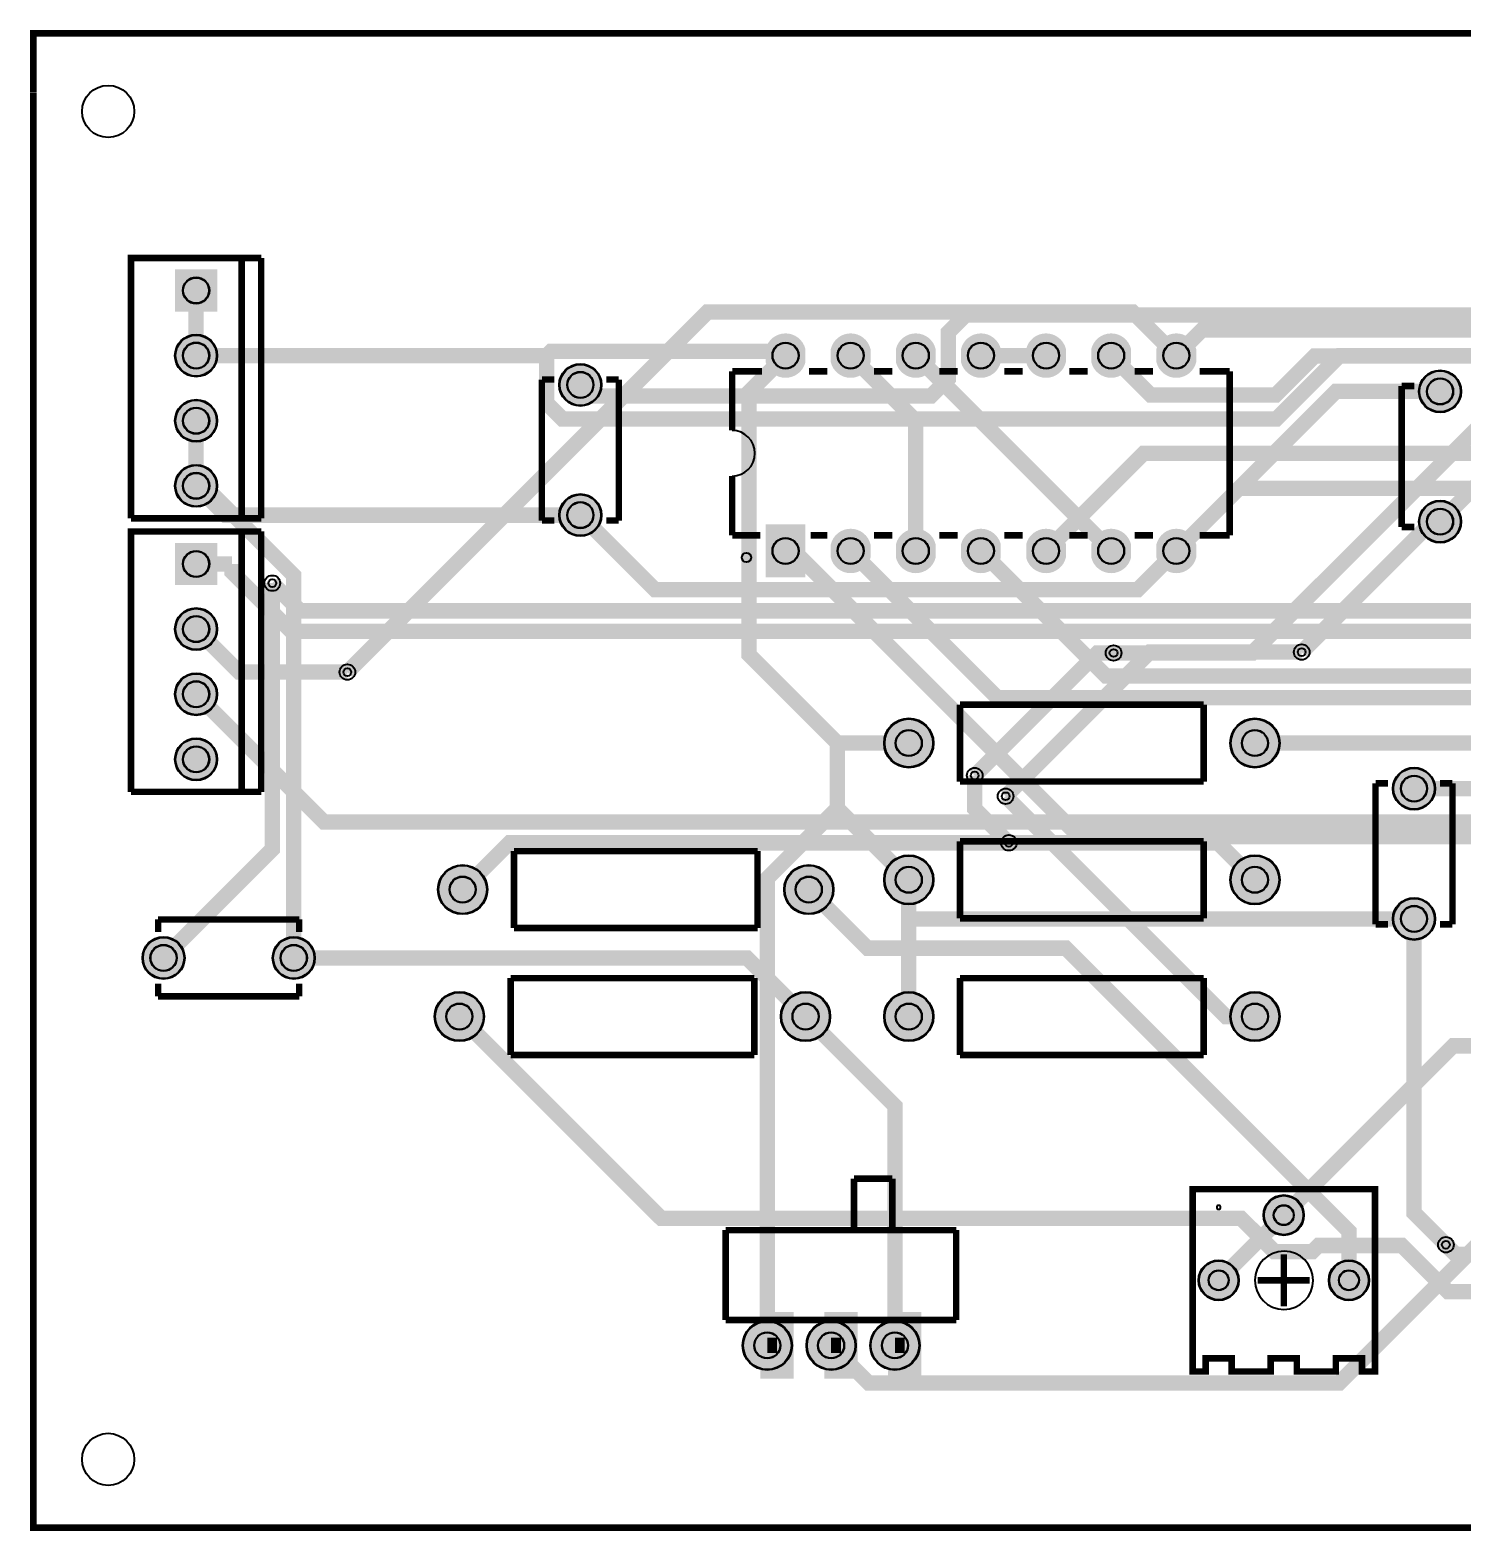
# Model space of a CAD drawing. Header units: millimetres. Extents: x -5.3 to 93.9, y -3.8 to 54.7.
# Drawn here: x -5.3 to 50.5, y -3.8 to 54.7 of the extents above; entities that cross this region are included whole.
import ezdxf

# ---------------------------------------------------------------- set-up
doc = ezdxf.new("R2010")
doc.units = ezdxf.units.MM
for name, color, linetype, true_color in [('BoardOutLine', 7, 'Continuous', 0xff00ff), ('BottomLayer', 7, 'Continuous', 0x0000ff), ('BottomSolderMaskLayer', 7, 'Continuous', 0xaa00ff), ('Document', 7, 'Continuous', 0xffffff), ('Hole', 7, 'Continuous', 0x222222), ('Multi-Layer', 7, 'Continuous', 0xc0c0c0), ('TopLayer', 7, 'Continuous', 0xff0000), ('TopPasteMaskLayer', 7, 'Continuous', 0x808080), ('TopSilkLayer', 7, 'Continuous', 0xffcc00), ('TopSolderMaskLayer', 7, 'Continuous', 0x800080)]:
    doc.layers.add(name, color=color, linetype=linetype, true_color=true_color)

msp = doc.modelspace()

# ---------------------------------------------------------------- hatches: boundary and pattern name
at = {"layer": 'BottomSolderMaskLayer'}
for points in [[(1.968, 45.402), (1.968, 43.752), (0.318, 43.752), (0.318, 45.402)], [(0.318, 42.037, 1), (1.968, 42.037, 1)], [(24.905, 41.779, -0.785398), (23.355, 41.779), (23.355, 42.295, -0.785398), (24.905, 42.295)], [(27.445, 41.779, -0.785398), (25.895, 41.779), (25.895, 42.295, -0.785398), (27.445, 42.295)], [(29.985, 41.779, -0.785398), (28.435, 41.779), (28.435, 42.295, -0.785398), (29.985, 42.295)], [(32.525, 41.779, -0.785398), (30.975, 41.779), (30.975, 42.295, -0.785398), (32.525, 42.295)], [(35.065, 41.779, -0.785398), (33.515, 41.779), (33.515, 42.295, -0.785398), (35.065, 42.295)], [(37.605, 41.779, -0.785398), (36.055, 41.779), (36.055, 42.295, -0.785398), (37.605, 42.295)], [(40.145, 41.779, -0.785398), (38.595, 41.779), (38.595, 42.295, -0.785398), (40.145, 42.295)], [(15.304, 40.894, 1), (16.954, 40.894, 1)], [(48.832, 40.64, 1), (50.482, 40.64, 1)], [(0.318, 39.497, 1), (1.968, 39.497, 1)], [(0.318, 36.957, 1), (1.968, 36.957, 1)], [(15.304, 35.814, 1), (16.954, 35.814, 1)], [(48.832, 35.56, 1), (50.482, 35.56, 1)], [(23.361, 33.383), (23.361, 35.451), (24.899, 35.451), (24.899, 33.383)], [(27.445, 34.159, -0.785398), (25.895, 34.159), (25.895, 34.675, -0.785398), (27.445, 34.675)], [(29.985, 34.159, -0.785398), (28.435, 34.159), (28.435, 34.675, -0.785398), (29.985, 34.675)], [(32.525, 34.159, -0.785398), (30.975, 34.159), (30.975, 34.675, -0.785398), (32.525, 34.675)], [(35.065, 34.159, -0.785398), (33.515, 34.159), (33.515, 34.675, -0.785398), (35.065, 34.675)], [(37.605, 34.159, -0.785398), (36.055, 34.159), (36.055, 34.675, -0.785398), (37.605, 34.675)], [(40.145, 34.159, -0.785398), (38.595, 34.159), (38.595, 34.675, -0.785398), (40.145, 34.675)], [(1.968, 34.734), (1.968, 33.084), (0.318, 33.084), (0.318, 34.734)], [(0.318, 31.369, 1), (1.968, 31.369, 1)], [(0.318, 28.829, 1), (1.968, 28.829, 1)], [(27.972, 26.924, 1), (29.902, 26.924, 1)], [(41.472, 26.924, 1), (43.402, 26.924, 1)], [(0.318, 26.289, 1), (1.968, 26.289, 1)], [(47.816, 25.146, 1), (49.466, 25.146, 1)], [(27.972, 21.59, 1), (29.902, 21.59, 1)], [(41.472, 21.59, 1), (43.402, 21.59, 1)], [(10.573, 21.209, 1), (12.503, 21.209, 1)], [(24.073, 21.209, 1), (26.003, 21.209, 1)], [(47.816, 20.066, 1), (49.466, 20.066, 1)], [(-0.952, 18.542, 1), (0.698, 18.542, 1)], [(4.128, 18.542, 1), (5.778, 18.542, 1)], [(10.446, 16.256, 1), (12.376, 16.256, 1)], [(23.946, 16.256, 1), (25.876, 16.256, 1)], [(27.972, 16.256, 1), (29.902, 16.256, 1)], [(41.472, 16.256, 1), (43.402, 16.256, 1)], [(42.774, 8.509, 1), (44.348, 8.509, 1)], [(40.234, 5.969, 1), (41.808, 5.969, 1)], [(45.314, 5.969, 1), (46.888, 5.969, 1)], [(22.454, 3.429, 1), (24.384, 3.429, 1)], [(24.943, 3.429, 1), (26.873, 3.429, 1)], [(27.432, 3.429, 1), (29.362, 3.429, 1)]]:
    msp.add_hatch(color=256, dxfattribs=at).paths.add_polyline_path(points)
at = {"layer": 'Multi-Layer'}
for points in [[(1.943, 45.377), (1.943, 43.777), (0.343, 43.777), (0.343, 45.377)], [(0.343, 42.037, 1), (1.943, 42.037, 1)], [(24.88, 41.787, -0.785398), (23.38, 41.787), (23.38, 42.287, -0.785398), (24.88, 42.287)], [(27.42, 41.787, -0.785398), (25.92, 41.787), (25.92, 42.287, -0.785398), (27.42, 42.287)], [(29.96, 41.787, -0.785398), (28.46, 41.787), (28.46, 42.287, -0.785398), (29.96, 42.287)], [(32.5, 41.787, -0.785398), (31, 41.787), (31, 42.287, -0.785398), (32.5, 42.287)], [(35.04, 41.787, -0.785398), (33.54, 41.787), (33.54, 42.287, -0.785398), (35.04, 42.287)], [(37.58, 41.787, -0.785398), (36.08, 41.787), (36.08, 42.287, -0.785398), (37.58, 42.287)], [(40.12, 41.787, -0.785398), (38.62, 41.787), (38.62, 42.287, -0.785398), (40.12, 42.287)], [(15.329, 40.894, 1), (16.929, 40.894, 1)], [(48.857, 40.64, 1), (50.457, 40.64, 1)], [(0.343, 39.497, 1), (1.943, 39.497, 1)], [(0.343, 36.957, 1), (1.943, 36.957, 1)], [(15.329, 35.814, 1), (16.929, 35.814, 1)], [(48.857, 35.56, 1), (50.457, 35.56, 1)], [(23.38, 33.417), (23.38, 35.417), (24.88, 35.417), (24.88, 33.417)], [(27.42, 34.167, -0.785398), (25.92, 34.167), (25.92, 34.667, -0.785398), (27.42, 34.667)], [(29.96, 34.167, -0.785398), (28.46, 34.167), (28.46, 34.667, -0.785398), (29.96, 34.667)], [(32.5, 34.167, -0.785398), (31, 34.167), (31, 34.667, -0.785398), (32.5, 34.667)], [(35.04, 34.167, -0.785398), (33.54, 34.167), (33.54, 34.667, -0.785398), (35.04, 34.667)], [(37.58, 34.167, -0.785398), (36.08, 34.167), (36.08, 34.667, -0.785398), (37.58, 34.667)], [(40.12, 34.167, -0.785398), (38.62, 34.167), (38.62, 34.667, -0.785398), (40.12, 34.667)], [(1.943, 34.709), (1.943, 33.109), (0.343, 33.109), (0.343, 34.709)], [(0.343, 31.369, 1), (1.943, 31.369, 1)], [(0.343, 28.829, 1), (1.943, 28.829, 1)], [(27.997, 26.924, 1), (29.877, 26.924, 1)], [(41.497, 26.924, 1), (43.377, 26.924, 1)], [(0.343, 26.289, 1), (1.943, 26.289, 1)], [(47.841, 25.146, 1), (49.441, 25.146, 1)], [(27.997, 21.59, 1), (29.877, 21.59, 1)], [(41.497, 21.59, 1), (43.377, 21.59, 1)], [(10.598, 21.209, 1), (12.478, 21.209, 1)], [(24.098, 21.209, 1), (25.978, 21.209, 1)], [(47.841, 20.066, 1), (49.441, 20.066, 1)], [(-0.927, 18.542, 1), (0.673, 18.542, 1)], [(4.153, 18.542, 1), (5.753, 18.542, 1)], [(10.471, 16.256, 1), (12.351, 16.256, 1)], [(23.971, 16.256, 1), (25.851, 16.256, 1)], [(27.997, 16.256, 1), (29.877, 16.256, 1)], [(41.497, 16.256, 1), (43.377, 16.256, 1)], [(42.799, 8.509, 1), (44.323, 8.509, 1)], [(40.259, 5.969, 1), (41.783, 5.969, 1)], [(45.339, 5.969, 1), (46.863, 5.969, 1)]]:
    msp.add_hatch(color=256, dxfattribs=at).paths.add_polyline_path(points)
at = {"layer": 'TopLayer'}
for points in [[(24.399, 2.179), (23.2, 2.179), (23.2, 4.679), (24.399, 4.679)], [(26.888, 2.179), (25.69, 2.179), (25.69, 4.679), (26.888, 4.679)], [(29.378, 2.179), (28.179, 2.179), (28.179, 4.679), (29.378, 4.679)]]:
    msp.add_hatch(color=256, dxfattribs=at).paths.add_polyline_path(points)
at = {"layer": 'TopPasteMaskLayer'}
for points in [[(24.399, 2.179), (23.2, 2.179), (23.2, 4.679), (24.399, 4.679)], [(26.888, 2.179), (25.69, 2.179), (25.69, 4.679), (26.888, 4.679)], [(29.378, 2.179), (28.179, 2.179), (28.179, 4.679), (29.378, 4.679)]]:
    msp.add_hatch(color=256, dxfattribs=at).paths.add_polyline_path(points)
at = {"layer": 'TopSolderMaskLayer'}
for points in [[(1.968, 45.402), (1.968, 43.752), (0.318, 43.752), (0.318, 45.402)], [(0.318, 42.037, 1), (1.968, 42.037, 1)], [(24.905, 41.779, -0.785398), (23.355, 41.779), (23.355, 42.295, -0.785398), (24.905, 42.295)], [(27.445, 41.779, -0.785398), (25.895, 41.779), (25.895, 42.295, -0.785398), (27.445, 42.295)], [(29.985, 41.779, -0.785398), (28.435, 41.779), (28.435, 42.295, -0.785398), (29.985, 42.295)], [(32.525, 41.779, -0.785398), (30.975, 41.779), (30.975, 42.295, -0.785398), (32.525, 42.295)], [(35.065, 41.779, -0.785398), (33.515, 41.779), (33.515, 42.295, -0.785398), (35.065, 42.295)], [(37.605, 41.779, -0.785398), (36.055, 41.779), (36.055, 42.295, -0.785398), (37.605, 42.295)], [(40.145, 41.779, -0.785398), (38.595, 41.779), (38.595, 42.295, -0.785398), (40.145, 42.295)], [(15.304, 40.894, 1), (16.954, 40.894, 1)], [(48.832, 40.64, 1), (50.482, 40.64, 1)], [(0.318, 39.497, 1), (1.968, 39.497, 1)], [(0.318, 36.957, 1), (1.968, 36.957, 1)], [(15.304, 35.814, 1), (16.954, 35.814, 1)], [(48.832, 35.56, 1), (50.482, 35.56, 1)], [(23.361, 33.383), (23.361, 35.451), (24.899, 35.451), (24.899, 33.383)], [(27.445, 34.159, -0.785398), (25.895, 34.159), (25.895, 34.675, -0.785398), (27.445, 34.675)], [(29.985, 34.159, -0.785398), (28.435, 34.159), (28.435, 34.675, -0.785398), (29.985, 34.675)], [(32.525, 34.159, -0.785398), (30.975, 34.159), (30.975, 34.675, -0.785398), (32.525, 34.675)], [(35.065, 34.159, -0.785398), (33.515, 34.159), (33.515, 34.675, -0.785398), (35.065, 34.675)], [(37.605, 34.159, -0.785398), (36.055, 34.159), (36.055, 34.675, -0.785398), (37.605, 34.675)], [(40.145, 34.159, -0.785398), (38.595, 34.159), (38.595, 34.675, -0.785398), (40.145, 34.675)], [(1.968, 34.734), (1.968, 33.084), (0.318, 33.084), (0.318, 34.734)], [(0.318, 31.369, 1), (1.968, 31.369, 1)], [(0.318, 28.829, 1), (1.968, 28.829, 1)], [(27.972, 26.924, 1), (29.902, 26.924, 1)], [(41.472, 26.924, 1), (43.402, 26.924, 1)], [(0.318, 26.289, 1), (1.968, 26.289, 1)], [(47.816, 25.146, 1), (49.466, 25.146, 1)], [(27.972, 21.59, 1), (29.902, 21.59, 1)], [(41.472, 21.59, 1), (43.402, 21.59, 1)], [(10.573, 21.209, 1), (12.503, 21.209, 1)], [(24.073, 21.209, 1), (26.003, 21.209, 1)], [(47.816, 20.066, 1), (49.466, 20.066, 1)], [(-0.952, 18.542, 1), (0.698, 18.542, 1)], [(4.128, 18.542, 1), (5.778, 18.542, 1)], [(10.446, 16.256, 1), (12.376, 16.256, 1)], [(23.946, 16.256, 1), (25.876, 16.256, 1)], [(27.972, 16.256, 1), (29.902, 16.256, 1)], [(41.472, 16.256, 1), (43.402, 16.256, 1)], [(42.774, 8.509, 1), (44.348, 8.509, 1)], [(40.234, 5.969, 1), (41.808, 5.969, 1)], [(45.314, 5.969, 1), (46.888, 5.969, 1)], [(24.45, 2.129), (23.15, 2.129), (23.15, 4.729), (24.45, 4.729)], [(26.939, 2.129), (25.639, 2.129), (25.639, 4.729), (26.939, 4.729)], [(29.428, 2.129), (28.128, 2.129), (28.128, 4.729), (29.428, 4.729)], [(22.454, 3.429, 1), (24.384, 3.429, 1)], [(24.943, 3.429, 1), (26.873, 3.429, 1)], [(27.432, 3.429, 1), (29.362, 3.429, 1)]]:
    msp.add_hatch(color=256, dxfattribs=at).paths.add_polyline_path(points)

# ---------------------------------------------------------------- linework, layer by layer
at = {"layer": 'BoardOutLine', "const_width": 0.254}
msp.add_lwpolyline([(-5.207, 52.324), (-5.207, 54.61), (93.726, 54.61), (93.726, -3.683), (-5.207, -3.683), (-5.207, 52.301)], dxfattribs=at)
at = {"layer": 'BottomLayer', "const_width": 0.6}
for points in [[(1.143, 42.037), (1.143, 44.577)], [(7.041, 29.691), (21.085, 43.736), (37.671, 43.736), (39.37, 42.037)], [(39.37, 42.037), (40.364, 43.031), (55.256, 43.031), (62.024, 36.263), (64.597, 36.263), (65.659, 35.201), (65.659, 33.486), (72.856, 26.289), (73.66, 26.289)], [(26.149, 26.924), (22.704, 30.369), (22.704, 40.611), (24.13, 42.037)], [(29.21, 34.417), (29.21, 39.497), (26.67, 42.037)], [(36.83, 34.417), (29.21, 42.037)], [(36.83, 42.037), (38.365, 40.502), (43.244, 40.502), (44.762, 42.021), (54.199, 42.021), (60.579, 35.641), (60.579, 33.612), (67.443, 26.748), (67.443, 24.886), (73.66, 18.669)], [(39.37, 34.417), (45.593, 40.64), (49.657, 40.64)], [(36.924, 30.437), (42.33, 30.437), (51.842, 39.949), (53.777, 39.949), (57.957, 35.769), (57.957, 34.417)], [(53.238, 39.141), (49.657, 35.56)], [(4.953, 18.542), (4.953, 33.465), (1.461, 36.957), (1.143, 36.957)], [(49.657, 35.56), (49.348, 35.56), (44.26, 30.472)], [(63.5, 18.669), (58.891, 23.278), (35.589, 23.278), (24.451, 34.417), (24.13, 34.417)], [(26.67, 34.417), (32.387, 28.7), (56.388, 28.7), (59.936, 25.152)], [(31.75, 34.417), (36.627, 29.54), (59.503, 29.54), (62.23, 26.813), (62.23, 25.019), (68.58, 18.669)], [(4.115, 33.161), (4.115, 22.784), (-0.127, 18.542)], [(26.149, 26.924), (26.149, 24.378)], [(28.937, 26.924), (26.149, 26.924)], [(63.5, 26.289), (69.85, 19.939), (69.85, 18.133), (69.248, 17.532), (61.291, 17.532), (45.717, 1.958), (27.379, 1.958), (25.908, 3.429)], [(32.841, 23.033), (31.507, 24.367), (31.507, 25.657)], [(26.149, 24.378), (23.419, 21.647), (23.419, 3.429)], [(26.149, 24.378), (28.937, 21.59)], [(42.437, 16.256), (41.305, 16.256), (32.714, 24.848)], [(46.101, 5.969), (46.101, 7.88), (35.058, 18.923), (27.324, 18.923), (25.038, 21.209)], [(49.883, 7.355), (48.641, 8.597), (48.641, 20.066)], [(24.911, 16.256), (28.397, 12.77), (28.397, 3.429)], [(41.021, 5.969), (43.561, 8.509)]]:
    msp.add_lwpolyline(points, dxfattribs=at)
at = {"layer": 'BottomSolderMaskLayer'}
for centre, radius in [((1.143, 44.577), 0.516), ((1.143, 42.037), 0.825), ((1.143, 42.037), 0.516), ((24.13, 42.037), 0.513), ((26.67, 42.037), 0.513), ((29.21, 42.037), 0.513), ((31.75, 42.037), 0.513), ((34.29, 42.037), 0.513), ((36.83, 42.037), 0.513), ((39.37, 42.037), 0.513), ((16.129, 40.894), 0.825), ((16.129, 40.894), 0.516), ((49.657, 40.64), 0.825), ((49.657, 40.64), 0.516), ((1.143, 39.497), 0.825), ((1.143, 39.497), 0.516), ((1.143, 36.957), 0.825), ((1.143, 36.957), 0.516), ((16.129, 35.814), 0.825), ((16.129, 35.814), 0.516), ((49.657, 35.56), 0.825), ((49.657, 35.56), 0.516), ((24.13, 34.417), 0.513), ((26.67, 34.417), 0.513), ((29.21, 34.417), 0.513), ((31.75, 34.417), 0.513), ((34.29, 34.417), 0.513), ((36.83, 34.417), 0.513), ((39.37, 34.417), 0.513), ((1.143, 33.909), 0.516), ((1.143, 31.369), 0.825), ((1.143, 31.369), 0.516), ((1.143, 28.829), 0.825), ((1.143, 28.829), 0.516), ((28.937, 26.924), 0.965), ((42.437, 26.924), 0.965), ((1.143, 26.289), 0.825), ((28.937, 26.924), 0.514), ((42.437, 26.924), 0.514), ((1.143, 26.289), 0.516), ((48.641, 25.146), 0.825), ((48.641, 25.146), 0.516), ((28.937, 21.59), 0.965), ((42.437, 21.59), 0.965), ((11.538, 21.209), 0.965), ((11.538, 21.209), 0.514), ((25.038, 21.209), 0.965), ((25.038, 21.209), 0.514), ((28.937, 21.59), 0.514), ((42.437, 21.59), 0.514), ((48.641, 20.066), 0.825), ((48.641, 20.066), 0.516), ((-0.127, 18.542), 0.825), ((4.953, 18.542), 0.825), ((-0.127, 18.542), 0.516), ((4.953, 18.542), 0.516), ((11.411, 16.256), 0.965), ((24.911, 16.256), 0.965), ((28.937, 16.256), 0.965), ((42.437, 16.256), 0.965), ((11.411, 16.256), 0.514), ((24.911, 16.256), 0.514), ((28.937, 16.256), 0.514), ((42.437, 16.256), 0.514), ((43.561, 8.509), 0.787), ((43.561, 8.509), 0.394), ((41.021, 5.969), 0.787), ((46.101, 5.969), 0.787), ((41.021, 5.969), 0.394), ((46.101, 5.969), 0.394), ((23.419, 3.429), 0.965), ((25.908, 3.429), 0.965), ((28.397, 3.429), 0.965), ((23.419, 3.429), 0.514), ((25.908, 3.429), 0.514), ((28.397, 3.429), 0.514)]:
    msp.add_circle(centre, radius, dxfattribs=at)
at = {"layer": 'Document', "const_width": 0.254}
for points in [[(26.797, 7.925), (26.797, 9.931)], [(26.797, 9.931), (28.296, 9.931)], [(28.296, 9.931), (28.296, 7.925)], [(21.793, 7.925), (21.793, 4.42)], [(26.797, 7.925), (21.793, 7.925)], [(28.296, 7.925), (26.797, 7.925)], [(30.785, 7.925), (28.296, 7.925)], [(30.785, 4.42), (30.785, 7.925)], [(21.793, 4.42), (30.785, 4.42)]]:
    msp.add_lwpolyline(points, dxfattribs=at)
at = {"layer": 'Hole'}
for centre in [(4.115, 33.161), (36.924, 30.437), (44.26, 30.472), (7.041, 29.691), (31.507, 25.657), (32.714, 24.848), (32.841, 23.033), (49.883, 7.355)]:
    msp.add_circle(centre, 0.153, dxfattribs=at)
at = {"layer": 'Multi-Layer'}
for centre, radius in [((-2.286, 51.562), 1.016), ((1.143, 44.577), 0.5), ((1.143, 42.037), 0.8), ((1.143, 42.037), 0.5), ((24.13, 42.037), 0.5), ((26.67, 42.037), 0.5), ((29.21, 42.037), 0.5), ((31.75, 42.037), 0.5), ((34.29, 42.037), 0.5), ((36.83, 42.037), 0.5), ((39.37, 42.037), 0.5), ((16.129, 40.894), 0.8), ((16.129, 40.894), 0.5), ((49.657, 40.64), 0.8), ((49.657, 40.64), 0.5), ((1.143, 39.497), 0.8), ((1.143, 39.497), 0.5), ((1.143, 36.957), 0.8), ((1.143, 36.957), 0.5), ((16.129, 35.814), 0.8), ((16.129, 35.814), 0.5), ((49.657, 35.56), 0.8), ((49.657, 35.56), 0.5), ((24.13, 34.417), 0.5), ((26.67, 34.417), 0.5), ((29.21, 34.417), 0.5), ((31.75, 34.417), 0.5), ((34.29, 34.417), 0.5), ((36.83, 34.417), 0.5), ((39.37, 34.417), 0.5), ((1.143, 33.909), 0.5), ((4.115, 33.161), 0.305), ((1.143, 31.369), 0.8), ((1.143, 31.369), 0.5), ((36.924, 30.437), 0.305), ((44.26, 30.472), 0.305), ((7.041, 29.691), 0.305), ((1.143, 28.829), 0.8), ((1.143, 28.829), 0.5), ((28.937, 26.924), 0.94), ((42.437, 26.924), 0.94), ((1.143, 26.289), 0.8), ((28.937, 26.924), 0.5), ((42.437, 26.924), 0.5), ((1.143, 26.289), 0.5), ((31.507, 25.657), 0.305), ((48.641, 25.146), 0.8), ((48.641, 25.146), 0.5), ((32.714, 24.848), 0.305), ((32.841, 23.033), 0.305), ((28.937, 21.59), 0.94), ((42.437, 21.59), 0.94), ((11.538, 21.209), 0.94), ((11.538, 21.209), 0.5), ((25.038, 21.209), 0.94), ((25.038, 21.209), 0.5), ((28.937, 21.59), 0.5), ((42.437, 21.59), 0.5), ((48.641, 20.066), 0.8), ((48.641, 20.066), 0.5), ((-0.127, 18.542), 0.8), ((4.953, 18.542), 0.8), ((-0.127, 18.542), 0.5), ((4.953, 18.542), 0.5), ((11.411, 16.256), 0.94), ((24.911, 16.256), 0.94), ((28.937, 16.256), 0.94), ((42.437, 16.256), 0.94), ((11.411, 16.256), 0.5), ((24.911, 16.256), 0.5), ((28.937, 16.256), 0.5), ((42.437, 16.256), 0.5), ((43.561, 8.509), 0.762), ((43.561, 8.509), 0.381), ((49.883, 7.355), 0.305), ((41.021, 5.969), 0.762), ((46.101, 5.969), 0.762), ((41.021, 5.969), 0.381), ((46.101, 5.969), 0.381), ((23.419, 3.429), 0.94), ((25.908, 3.429), 0.94), ((28.397, 3.429), 0.94), ((23.419, 3.429), 0.5), ((25.908, 3.429), 0.5), ((28.397, 3.429), 0.5), ((-2.286, -1.016), 1.016)]:
    msp.add_circle(centre, radius, dxfattribs=at)
at = {"layer": 'TopLayer', "const_width": 0.6}
for points in [[(66.929, 42.037), (65.349, 43.617), (31.156, 43.617), (30.48, 42.941), (30.48, 41.136), (29.805, 40.462), (16.561, 40.462), (16.129, 40.894)], [(1.143, 42.037), (14.813, 42.037)], [(14.813, 42.037), (14.984, 42.208), (23.959, 42.208), (24.13, 42.037)], [(59.309, 42.037), (45.742, 42.037), (43.269, 39.564), (15.431, 39.564), (14.813, 40.182), (14.813, 42.037)], [(31.75, 42.037), (34.29, 42.037)], [(34.29, 34.417), (38.1, 38.227), (68.199, 38.227), (72.009, 42.037)], [(1.143, 36.957), (1.143, 39.497)], [(16.129, 35.814), (2.286, 35.814), (1.143, 36.957)], [(74.549, 34.417), (72.103, 36.863), (41.816, 36.863), (39.37, 34.417)], [(39.37, 34.417), (37.862, 32.909), (19.034, 32.909), (16.129, 35.814)], [(64.389, 34.417), (62.054, 32.082), (5.195, 32.082), (4.115, 33.161)], [(1.143, 33.909), (2.545, 33.909)], [(76.2, 26.289), (75.063, 27.426), (73.125, 27.426), (72.39, 26.691), (72.39, 25.901), (70.806, 24.316), (59.63, 24.316), (52.667, 31.279), (4.856, 31.279), (2.545, 33.591), (2.545, 33.909)], [(1.143, 31.369), (2.821, 29.691), (7.041, 29.691)], [(31.507, 25.657), (36.287, 30.437), (36.924, 30.437)], [(44.26, 30.472), (38.338, 30.472), (32.714, 24.848)], [(71.12, 18.669), (68.047, 21.742), (58.398, 21.742), (56.296, 23.844), (6.128, 23.844), (1.143, 28.829)], [(74.799, 25.808), (72.492, 23.501), (59.11, 23.501), (55.686, 26.924), (42.437, 26.924)], [(48.641, 25.146), (56.128, 25.146), (58.577, 22.698), (72.171, 22.698), (76.2, 18.669)], [(11.538, 21.209), (13.362, 23.033), (32.841, 23.033)], [(32.841, 23.033), (40.994, 23.033), (42.437, 21.59)], [(28.937, 20.066), (28.937, 21.59)], [(28.937, 20.066), (48.641, 20.066)], [(28.937, 16.256), (28.937, 20.066)], [(4.953, 18.542), (22.625, 18.542), (24.911, 16.256)], [(11.411, 16.256), (19.281, 8.386), (41.897, 8.386), (43.202, 7.081), (44.673, 7.081), (44.919, 7.326), (48.167, 7.326), (49.965, 5.528), (83.379, 5.528), (83.566, 5.715)], [(43.561, 8.509), (50.165, 15.113), (86.245, 15.113)], [(53.086, 6.985), (50.253, 6.985), (49.883, 7.355)], [(23.8, 3.429), (23.419, 3.429)], [(26.289, 3.429), (25.908, 3.429)], [(28.778, 3.429), (28.397, 3.429)]]:
    msp.add_lwpolyline(points, dxfattribs=at)
at = {"layer": 'TopSilkLayer', "const_width": 0.254}
for points in [[(3.683, 45.847), (-1.397, 45.847), (-1.397, 35.687)], [(2.921, 45.847), (2.921, 35.687)], [(3.683, 45.847), (3.683, 35.687)], [(14.629, 41.104), (15.12, 41.104)], [(14.629, 35.604), (14.629, 41.104)], [(17.138, 41.104), (17.629, 41.104)], [(17.629, 35.604), (17.629, 41.104)], [(22.05, 41.427), (23.217, 41.427)], [(22.05, 41.427), (22.05, 39.116)], [(25.043, 41.427), (25.757, 41.427)], [(27.583, 41.427), (28.297, 41.427)], [(30.123, 41.427), (30.837, 41.427)], [(32.663, 41.427), (33.377, 41.427)], [(35.203, 41.427), (35.917, 41.427)], [(37.743, 41.427), (38.457, 41.427)], [(40.283, 41.427), (41.45, 41.427)], [(41.45, 35.027), (41.45, 41.427)], [(48.157, 40.85), (48.648, 40.85)], [(48.157, 35.35), (48.157, 40.85)], [(22.05, 35.027), (22.05, 37.338)], [(3.683, 35.687), (-1.397, 35.687)], [(14.629, 35.604), (15.12, 35.604)], [(17.138, 35.604), (17.629, 35.604)], [(3.683, 35.179), (-1.397, 35.179), (-1.397, 25.019)], [(2.921, 35.179), (2.921, 25.019)], [(3.683, 35.179), (3.683, 25.019)], [(22.05, 35.027), (23.149, 35.027)], [(25.111, 35.027), (25.758, 35.027)], [(27.582, 35.027), (28.298, 35.027)], [(30.122, 35.027), (30.838, 35.027)], [(32.662, 35.027), (33.378, 35.027)], [(35.202, 35.027), (35.918, 35.027)], [(37.742, 35.027), (38.458, 35.027)], [(40.282, 35.027), (41.45, 35.027)], [(48.157, 35.35), (48.648, 35.35)], [(30.937, 28.424), (40.437, 28.424)], [(30.937, 25.424), (30.937, 28.424)], [(40.437, 28.424), (40.437, 25.424)], [(40.437, 25.424), (30.937, 25.424)], [(47.141, 25.356), (47.632, 25.356)], [(47.141, 19.856), (47.141, 25.356)], [(49.65, 25.356), (50.141, 25.356)], [(50.141, 19.856), (50.141, 25.356)], [(3.683, 25.019), (-1.397, 25.019)], [(13.538, 22.709), (23.038, 22.709)], [(13.538, 19.709), (13.538, 22.709)], [(23.038, 22.709), (23.038, 19.709)], [(30.937, 23.09), (40.437, 23.09)], [(30.937, 20.09), (30.937, 23.09)], [(40.437, 23.09), (40.437, 20.09)], [(-0.337, 20.042), (-0.337, 19.551)], [(-0.337, 20.042), (5.163, 20.042)], [(5.163, 20.042), (5.163, 19.551)], [(40.437, 20.09), (30.937, 20.09)], [(47.141, 19.856), (47.632, 19.856)], [(49.65, 19.856), (50.141, 19.856)], [(23.038, 19.709), (13.538, 19.709)], [(-0.337, 17.533), (-0.337, 17.042)], [(5.163, 17.533), (5.163, 17.042)], [(13.411, 17.756), (22.911, 17.756)], [(13.411, 14.756), (13.411, 17.756)], [(22.911, 17.756), (22.911, 14.756)], [(30.937, 17.756), (40.437, 17.756)], [(30.937, 14.756), (30.937, 17.756)], [(40.437, 17.756), (40.437, 14.756)], [(-0.337, 17.042), (5.163, 17.042)], [(22.911, 14.756), (13.411, 14.756)], [(40.437, 14.756), (30.937, 14.756)], [(47.117, 6.985), (47.117, 2.921), (47.117, 2.413), (46.609, 2.413), (46.609, 2.921), (45.593, 2.921), (45.593, 2.413), (44.069, 2.413), (44.069, 2.921), (43.053, 2.921), (43.053, 2.413), (41.529, 2.413), (41.529, 2.921), (40.513, 2.921), (40.513, 2.413), (40.005, 2.413), (40.005, 2.921), (40.005, 6.477), (40.005, 9.525), (47.117, 9.525), (47.117, 6.477)], [(21.793, 4.42), (21.793, 7.925)], [(21.793, 7.925), (30.785, 7.925)], [(30.785, 7.925), (30.785, 4.42)], [(43.561, 4.953), (43.561, 6.985)], [(44.577, 5.969), (42.545, 5.969)], [(22.301, 4.42), (21.793, 4.42)], [(30.785, 4.42), (30.277, 4.42)]]:
    msp.add_lwpolyline(points, dxfattribs=at)
at = {"layer": 'TopSilkLayer'}
msp.add_circle((22.606, 34.163), 0.18, dxfattribs=at)
for centre, radius, start, end in [((22.05, 38.227), 0.889, 270, 90), ((41.022, 8.814), 0.0762, 90.95497, 89.04503), ((43.571, 5.969), 1.136, 90, 89.48752)]:
    msp.add_arc(centre, radius, start, end, dxfattribs=at)
at = {"layer": 'TopSolderMaskLayer'}
for centre, radius in [((1.143, 44.577), 0.516), ((1.143, 42.037), 0.825), ((1.143, 42.037), 0.516), ((24.13, 42.037), 0.513), ((26.67, 42.037), 0.513), ((29.21, 42.037), 0.513), ((31.75, 42.037), 0.513), ((34.29, 42.037), 0.513), ((36.83, 42.037), 0.513), ((39.37, 42.037), 0.513), ((16.129, 40.894), 0.825), ((16.129, 40.894), 0.516), ((49.657, 40.64), 0.825), ((49.657, 40.64), 0.516), ((1.143, 39.497), 0.825), ((1.143, 39.497), 0.516), ((1.143, 36.957), 0.825), ((1.143, 36.957), 0.516), ((16.129, 35.814), 0.825), ((16.129, 35.814), 0.516), ((49.657, 35.56), 0.825), ((49.657, 35.56), 0.516), ((24.13, 34.417), 0.513), ((26.67, 34.417), 0.513), ((29.21, 34.417), 0.513), ((31.75, 34.417), 0.513), ((34.29, 34.417), 0.513), ((36.83, 34.417), 0.513), ((39.37, 34.417), 0.513), ((1.143, 33.909), 0.516), ((1.143, 31.369), 0.825), ((1.143, 31.369), 0.516), ((1.143, 28.829), 0.825), ((1.143, 28.829), 0.516), ((28.937, 26.924), 0.965), ((42.437, 26.924), 0.965), ((1.143, 26.289), 0.825), ((28.937, 26.924), 0.514), ((42.437, 26.924), 0.514), ((1.143, 26.289), 0.516), ((48.641, 25.146), 0.825), ((48.641, 25.146), 0.516), ((28.937, 21.59), 0.965), ((42.437, 21.59), 0.965), ((11.538, 21.209), 0.965), ((11.538, 21.209), 0.514), ((25.038, 21.209), 0.965), ((25.038, 21.209), 0.514), ((28.937, 21.59), 0.514), ((42.437, 21.59), 0.514), ((48.641, 20.066), 0.825), ((48.641, 20.066), 0.516), ((-0.127, 18.542), 0.825), ((4.953, 18.542), 0.825), ((-0.127, 18.542), 0.516), ((4.953, 18.542), 0.516), ((11.411, 16.256), 0.965), ((24.911, 16.256), 0.965), ((28.937, 16.256), 0.965), ((42.437, 16.256), 0.965), ((11.411, 16.256), 0.514), ((24.911, 16.256), 0.514), ((28.937, 16.256), 0.514), ((42.437, 16.256), 0.514), ((43.561, 8.509), 0.787), ((43.561, 8.509), 0.394), ((41.021, 5.969), 0.787), ((46.101, 5.969), 0.787), ((41.021, 5.969), 0.394), ((46.101, 5.969), 0.394), ((23.419, 3.429), 0.965), ((25.908, 3.429), 0.965), ((28.397, 3.429), 0.965), ((23.419, 3.429), 0.514), ((25.908, 3.429), 0.514), ((28.397, 3.429), 0.514)]:
    msp.add_circle(centre, radius, dxfattribs=at)

doc.saveas('drawing.dxf')
